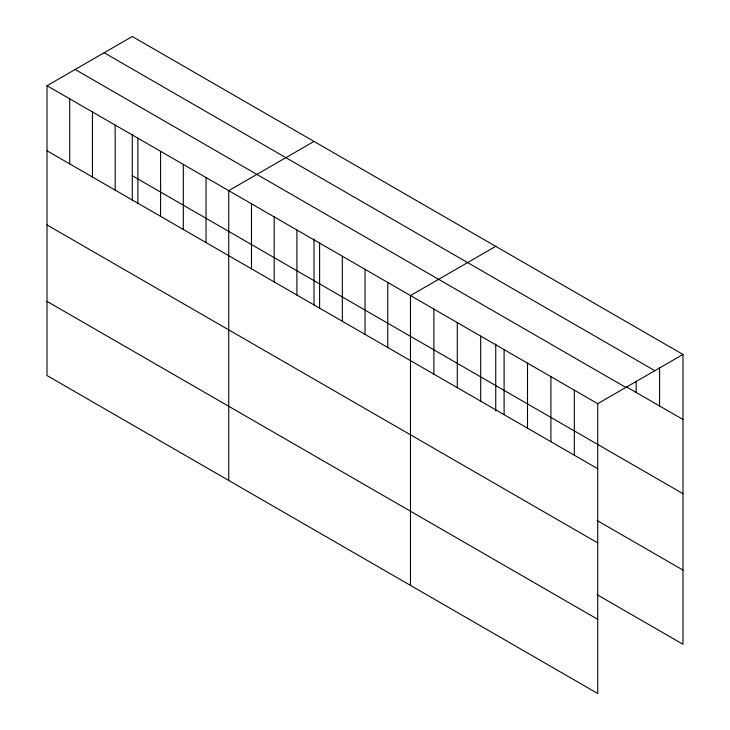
<?xml version="1.0" encoding="UTF-8"?>
<svg xmlns="http://www.w3.org/2000/svg" width="730" height="730" viewBox="0 0 730 730"><rect width="100%" height="100%" fill="white"/><g stroke="black" fill="none" stroke-linecap="round" stroke-linejoin="round"><path stroke-width="1.09" d="M47.012 85.729L597.724 403.681L597.724 693.5L47.012 375.548L47.012 85.729L132.276 36.5L682.988 354.452L682.988 644.271L597.167 594.722M314.01 141.419L228.745 190.649L228.745 480.477M495.743 246.348L410.479 295.577L410.479 585.396M597.724 403.681L682.988 354.452M104.144 52.742L654.846 370.694M626.422 386.836L682.988 419.495M75.153 69.487L625.856 387.429M132.276 175.72L682.988 493.672M47.012 150.772L597.724 468.724M597.167 520.545L682.988 570.093M47.012 224.95L597.724 542.901M47.012 301.371L597.724 619.323M659.582 367.856L659.582 405.98M636.177 381.252L636.177 392.466M574.318 390.167L574.318 455.21M550.913 376.653L550.913 441.696M527.507 363.138L527.507 428.181M504.102 349.624L504.102 414.667M495.743 343.985L495.743 411.045M480.696 336.11L480.696 401.162M457.29 322.605L457.29 387.648M433.885 309.091L433.885 374.134M387.767 282.455L387.767 347.507M365.046 269.343L365.046 334.386M342.334 256.23L342.334 321.273M319.612 243.117L319.612 308.16M314.01 239.057L314.01 305.012M296.9 229.996L296.9 295.039M274.179 216.883L274.179 281.926M251.467 203.77L251.467 268.813M206.033 177.536L206.033 242.579M183.312 164.423L183.312 229.466M160.591 151.302L160.591 216.354M137.879 138.189L137.879 203.232M132.276 134.137L132.276 200.084M115.157 125.076L115.157 190.119M92.445 111.955L92.445 177.007M69.724 98.842L69.724 163.885"/></g></svg>
